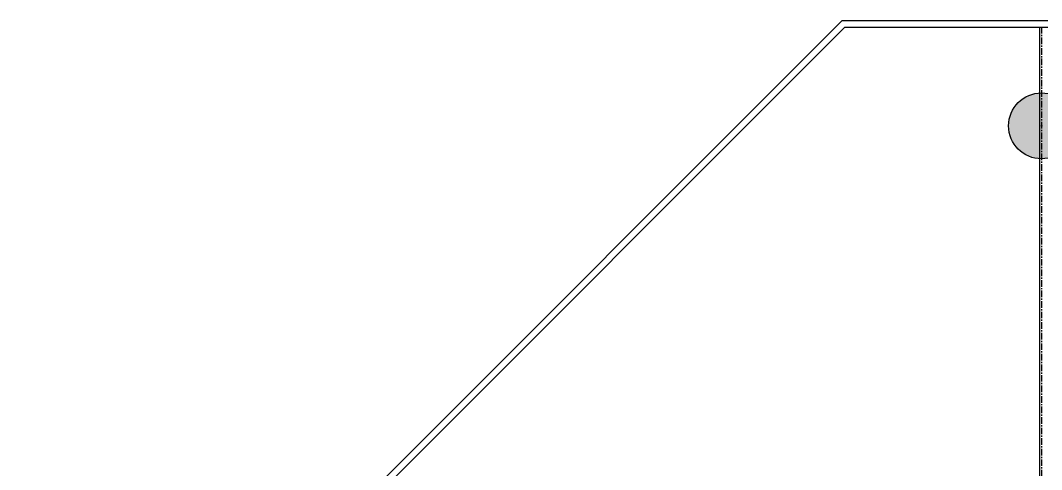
# Model space of a CAD drawing. Units: millimetres at full size, sheet at 1:10. Extents: x -7820 to 7680, y -7750 to 7750.
# Drawn here: x -7820 to -70, y 4343 to 7750 of the extents above; entities that cross this region are included whole.
import ezdxf

# ---------------------------------------------------------------- set-up
doc = ezdxf.new("R2010")
doc.units = ezdxf.units.MM
doc.header["$LTSCALE"] = 10
doc.header["$PDMODE"] = 32
doc.header["$PDSIZE"] = 5
doc.linetypes.add('CHAIN1', pattern=[8, 5, -1, 1, -1])
doc.layers.add('0-0', color=7, linetype='Continuous')
doc.layers.add('0-1', color=7, linetype='Continuous')

msp = doc.modelspace()

# ---------------------------------------------------------------- hatches: boundary and pattern name
at = {"layer": '0-1'}
msp.add_hatch(color=2, dxfattribs=at).paths.add_polyline_path([(180.26, 6950, 1), (-319.74, 6950, 1)])

# ---------------------------------------------------------------- linework, layer by layer
at = {"layer": '0-0'}
for p, q in [((-1582.83, 7750), (-7819.74, 1513.1)), ((-1562.12, 7700), (-7769.74, 1492.39)), ((-1582.83, 7750), (1443.36, 7750)), ((-1562.12, 7700), (1422.65, 7700)), ((-84.74, 7700), (-84.74, -7700))]:
    msp.add_line(p, q, dxfattribs=at)
at = {"layer": '0-0', "color": 4, "linetype": 'CHAIN1'}
msp.add_line((-69.74, 7700), (-69.74, -7700), dxfattribs=at)
at = {"layer": '0-1'}
msp.add_circle((-69.74, 6950), 250, dxfattribs=at)
at = {"layer": '0-1', "color": 4}
msp.add_point((-69.74, 6950), dxfattribs=at)

doc.saveas('drawing.dxf')
